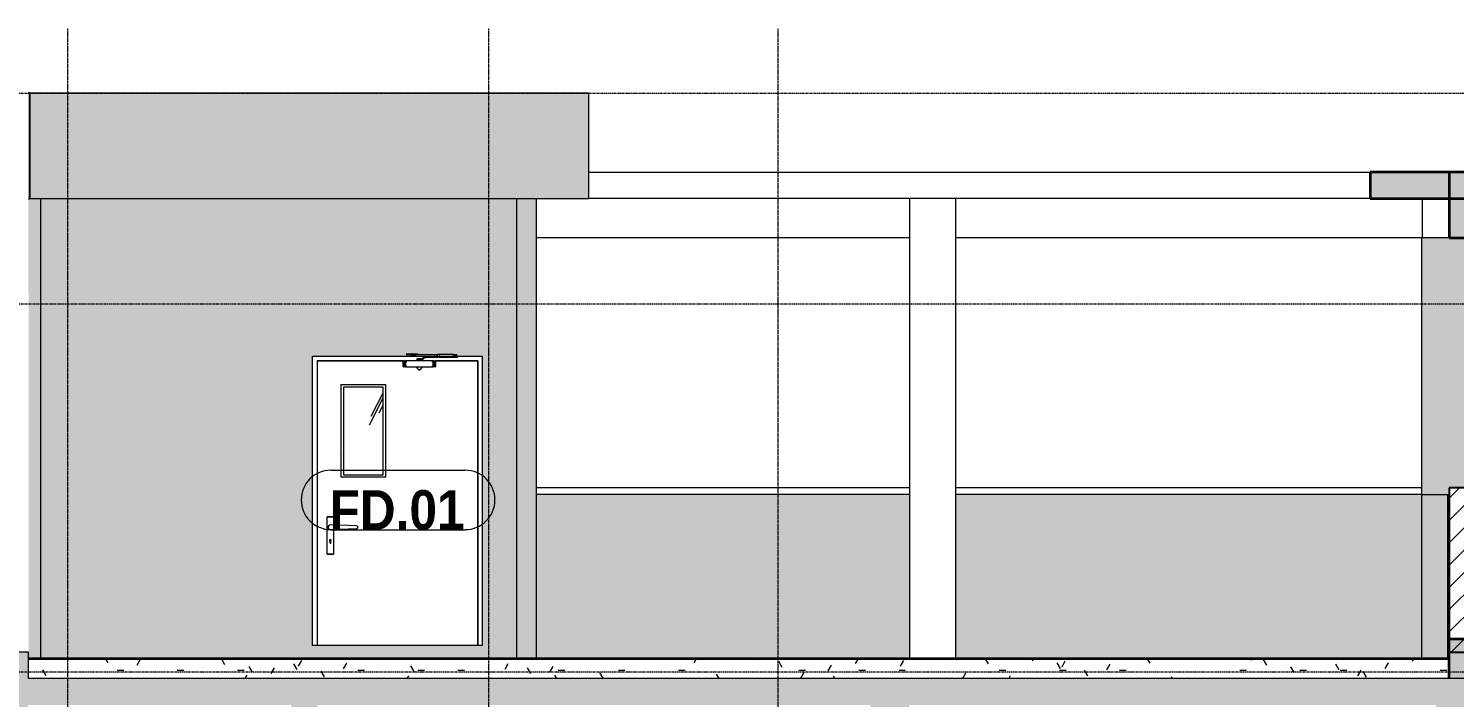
# Model space of a CAD drawing. Header units: millimetres. Extents: x 1240 to 198004, y -7796 to 35300.
# Drawn here: x 33537 to 44377, y 29206 to 34292 of the extents above; entities that cross this region are included whole.
import ezdxf

# ---------------------------------------------------------------- set-up
doc = ezdxf.new("R2010")
doc.units = ezdxf.units.MM
doc.linetypes.add('Centre', pattern=[31.75, 6.35, -4.7625, 15.875, -4.7625])
doc.linetypes.add('Grid Line', pattern=[22.225, 12.7, -3.175, 3.175, -3.175])
for name, color, linetype, lineweight in [('0-1', 7, 'Continuous', 5), ('A-DETL-GENF-1', 7, 'Continuous', 9), ('A-DETL-THIN', 151, 'Continuous', 9), ('A-DOOR', 31, 'Continuous', 9), ('A-DOOR-FRAM', 31, 'Continuous', 9), ('A-DOOR-IDEN', 31, 'Continuous', 9), ('A-FLOR-1', 10, 'Continuous', 35), ('A-FLOR-2', 7, 'Continuous', 9), ('A-FLOR-3', 192, 'Continuous', 35), ('A-FLOR-LEVL-2', 51, 'Centre', 9), ('A-FLOR-PATT-1', 7, 'Continuous', 9), ('A-FLOR-PATT-3', 8, 'Continuous', 9), ('A-WALL', 113, 'Continuous', 9), ('A-WALL-1', 113, 'Continuous', 25), ('A-WALL-PATT-3', 111, 'Continuous', 5), ('A-WALL-PATT-4', 111, 'Continuous', 9), ('I-WALL', 2, 'Continuous', 9), ('I-WALL-2', 2, 'Continuous', 25), ('S-BEAM-1', 12, 'Continuous', 5), ('S-BEAM-2', 10, 'Continuous', 35), ('S-BEAM-3', 7, 'Continuous', 9), ('S-COLS-1', 7, 'Continuous', 9), ('S-GRID-1', 1, 'Grid Line', 9)]:
    doc.layers.add(name, color=color, linetype=linetype, lineweight=lineweight)
doc.styles.add('Arial_B_2', font='arialbd.ttf', dxfattribs={"width": 0.9, "height": 300})

# ---------------------------------------------------------------- blocks, each defined once
blk = doc.blocks.new('NCV_TKTC_KET CAU_rvt-1-TKCS_MẶT ĐỨNG NỘI KHU 1')
at = {"layer": 'A-FLOR-PATT-1'}
blk.add_hatch(color=256, dxfattribs=at).paths.add_polyline_path([(43735, 33000), (44535, 33000), (44535, 33200), (43735, 33200)])
at = {"layer": 'S-BEAM-1'}
for points in [[(44337, 32700), (44537, 32700), (44537, 33200), (44337, 33200)], [(44476, 29350), (44535, 29350), (44535, 29650), (44335, 29650), (44335, 29350)]]:
    blk.add_hatch(color=256, dxfattribs=at).paths.add_polyline_path(points)
at = {"layer": 'A-FLOR-1'}
for p, q in [((44535, 33200), (43735, 33200)), ((43735, 33200), (43735, 33000)), ((43735, 33000), (44535, 33000))]:
    blk.add_line(p, q, dxfattribs=at)
at = {"layer": 'A-FLOR-2'}
for p, q in [((37797, 33200), (43735, 33200)), ((43735, 33000), (37797, 33000))]:
    blk.add_line(p, q, dxfattribs=at)
at = {"layer": 'S-BEAM-2'}
for p, q in [((44537, 33200), (44337, 33200)), ((44337, 33200), (44337, 32700)), ((44337, 32700), (44537, 32700)), ((44535, 29650), (44335, 29650)), ((44335, 29650), (44335, 29350))]:
    blk.add_line(p, q, dxfattribs=at)
at = {"layer": 'S-BEAM-3'}
for p, q in [((40237, 32700), (37397, 32700)), ((44125, 32700), (40587, 32700))]:
    blk.add_line(p, q, dxfattribs=at)
at = {"layer": 'S-COLS-1'}
for p, q in [((40237, 29500), (40237, 33000)), ((40587, 29500), (40587, 33000)), ((44135, 32700), (44135, 33000))]:
    blk.add_line(p, q, dxfattribs=at)
blk = doc.blocks.new('FD_01 - FD_01-1200x2200mm-1787918-TKCS_MẶT ĐỨNG NỘI KHU 1')
at = {"layer": 'A-DOOR'}
h = blk.add_hatch(dxfattribs=at)
h.set_pattern_fill('FP_7', color=256, style=0, pattern_type=2)
h.set_pattern_definition([(63.435, (2168, 104.33), (-0.001, 1524.001), [532.463, -2875.304]), (63.435, (644, 104.33), (-0.001, 1524.001), [532.463, -2875.304]), (63.435, (2897.55, 398.8), (-0.001, 1524.001), [532.463, -2875.304]), (63.435, (1373.55, 398.8), (-0.001, 1524.001), [532.463, -2875.304]), (63.435, (2787.1, 294.83), (-0.001, 1524.001), [532.463, -2875.304]), (63.435, (1263.1, 294.83), (-0.001, 1524.001), [532.463, -2875.304]), (63.435, (2674.6, 890.1), (-0.001, 1524.001), [258.8, -3148.965]), (63.435, (1150.6, 890.1), (-0.001, 1524.001), [258.8, -3148.965]), (63.435, (2600.96, 797.95), (-0.001, 1524.001), [532.463, -2875.304]), (63.435, (1076.96, 797.95), (-0.001, 1524.001), [532.463, -2875.304]), (63.435, (2613.95, 864.1), (-0.001, 1524.001), [532.463, -2875.304]), (63.435, (1089.95, 864.1), (-0.001, 1524.001), [532.463, -2875.304]), (63.435, (1999.1, 573.94), (-0.001, 1524.001), [532.463, -2875.304]), (63.435, (475.1, 573.94), (-0.001, 1524.001), [532.463, -2875.304]), (63.435, (2012.1, 651.9), (-0.001, 1524.001), [532.463, -2875.304]), (63.435, (488.1, 651.9), (-0.001, 1524.001), [532.463, -2875.304]), (63.435, (2015.6, 708.1), (-0.001, 1524.001), [532.463, -2875.304]), (63.435, (491.6, 708.1), (-0.001, 1524.001), [532.463, -2875.304])])
h.paths.add_polyline_path([(35932, 30900), (36232, 30900), (36232, 31565), (35932, 31565), (35932, 31200)])
for p, q in [((36387, 31765), (35732, 31765)), ((35732, 31765), (35732, 29600)), ((36384, 31723), (36384, 31762)), ((36387, 31765), (36399, 31765)), ((36402, 31765), (36399, 31765)), ((36399, 31765), (36401, 31765)), ((36401, 31765), (36402, 31765)), ((36614, 31765), (36402, 31765)), ((36402, 31765), (36402, 31765)), ((36402, 31765), (36402, 31756)), ((36408, 31818), (36409, 31818)), ((36408, 31815), (36409, 31815)), ((36409, 31818), (36428, 31818)), ((36409, 31815), (36428, 31815)), ((36428, 31818), (36428, 31818)), ((36428, 31818), (36433, 31818)), ((36428, 31815), (36433, 31815)), ((36428, 31815), (36428, 31815)), ((36433, 31818), (36435, 31818)), ((36433, 31815), (36435, 31815)), ((36435, 31818), (36451, 31818)), ((36435, 31815), (36451, 31815)), ((36440, 31814), (36438, 31814)), ((36438, 31814), (36440, 31814)), ((36447, 31814), (36440, 31814)), ((36447, 31820), (36447, 31818)), ((36447, 31814), (36447, 31800)), ((36447, 31814), (36447, 31814)), ((36447, 31814), (36458, 31814)), ((36458, 31800), (36447, 31800)), ((36447, 31800), (36447, 31800)), ((36447, 31800), (36448, 31800)), ((36448, 31815), (36448, 31814)), ((36451, 31818), (36455, 31818)), ((36453, 31818), (36451, 31818)), ((36451, 31818), (36453, 31818)), ((36451, 31818), (36455, 31818)), ((36455, 31817), (36451, 31817)), ((36451, 31815), (36455, 31815)), ((36453, 31815), (36451, 31815)), ((36451, 31815), (36453, 31815)), ((36451, 31815), (36455, 31815)), ((36453, 31815), (36451, 31815)), ((36451, 31815), (36453, 31815)), ((36453, 31818), (36452, 31818)), ((36452, 31818), (36453, 31818)), ((36453, 31820), (36453, 31820)), ((36453, 31820), (36453, 31820)), ((36453, 31818), (36456, 31818)), ((36456, 31818), (36453, 31818)), ((36453, 31818), (36455, 31818)), ((36455, 31818), (36453, 31818)), ((36453, 31815), (36456, 31815)), ((36456, 31815), (36453, 31815)), ((36453, 31815), (36456, 31815)), ((36456, 31815), (36453, 31815)), ((36455, 31818), (36472, 31818)), ((36455, 31815), (36472, 31815)), ((36458, 31814), (36458, 31815)), ((36458, 31814), (36464, 31814)), ((36458, 31814), (36458, 31800)), ((36464, 31800), (36458, 31800)), ((36459, 31818), (36459, 31820)), ((36645, 31812), (36459, 31812)), ((36459, 31802), (36645, 31802)), ((36460, 31800), (36460, 31814)), ((36463, 31811), (36463, 31809)), ((36463, 31806), (36463, 31804)), ((36466, 31814), (36464, 31814)), ((36464, 31811), (36469, 31811)), ((36468, 31811), (36464, 31811)), ((36464, 31804), (36468, 31804)), ((36469, 31804), (36464, 31804)), ((36468, 31814), (36466, 31814)), ((36466, 31814), (36468, 31814)), ((36469, 31811), (36468, 31811)), ((36468, 31804), (36469, 31804)), ((36469, 31811), (36470, 31811)), ((36470, 31804), (36469, 31804)), ((36470, 31811), (36477, 31811)), ((36477, 31804), (36470, 31804)), ((36472, 31818), (36473, 31818)), ((36472, 31815), (36473, 31815)), ((36473, 31818), (36478, 31818)), ((36473, 31815), (36478, 31815)), ((36477, 31804), (36477, 31811)), ((36478, 31818), (36478, 31818)), ((36478, 31818), (36498, 31818)), ((36478, 31815), (36498, 31815)), ((36478, 31815), (36478, 31815)), ((36488, 31772), (36488, 31765)), ((36489, 31772), (36488, 31772)), ((36488, 31772), (36489, 31772)), ((36489, 31772), (36527, 31772)), ((36490, 31782), (36490, 31776)), ((36493, 31782), (36490, 31782)), ((36490, 31782), (36499, 31782)), ((36499, 31776), (36490, 31776)), ((36490, 31776), (36493, 31776)), ((36498, 31818), (36498, 31818)), ((36498, 31815), (36498, 31815)), ((36498, 31784), (36505, 31784)), ((36498, 31784), (36498, 31782)), ((36498, 31776), (36498, 31774)), ((36501, 31774), (36498, 31774)), ((36529, 31782), (36499, 31782)), ((36499, 31782), (36499, 31776)), ((36499, 31776), (36529, 31776)), ((36499, 31774), (36499, 31772)), ((36500, 31774), (36499, 31774)), ((36499, 31774), (36499, 31774)), ((36499, 31774), (36499, 31774)), ((36499, 31774), (36500, 31774)), ((36510, 31774), (36501, 31774)), ((36501, 31774), (36505, 31774)), ((36505, 31774), (36501, 31774)), ((36505, 31784), (36515, 31784)), ((36505, 31784), (36505, 31782)), ((36505, 31776), (36505, 31774)), ((36505, 31774), (36514, 31774)), ((36510, 31774), (36505, 31774)), ((36516, 31774), (36510, 31774)), ((36515, 31774), (36510, 31774)), ((36514, 31774), (36516, 31774)), ((36515, 31784), (36518, 31784)), ((36515, 31784), (36515, 31782)), ((36515, 31776), (36515, 31774)), ((36516, 31774), (36515, 31774)), ((36516, 31774), (36517, 31774)), ((36517, 31774), (36516, 31774)), ((36518, 31774), (36516, 31774)), ((36517, 31772), (36517, 31774)), ((36518, 31782), (36518, 31784)), ((36518, 31774), (36518, 31776)), ((36527, 31765), (36527, 31772)), ((36527, 31772), (36527, 31772)), ((36540, 31793), (36534, 31785)), ((36539, 31781), (36545, 31789)), ((36550, 31798), (36550, 31798)), ((36558, 31798), (36550, 31798)), ((36550, 31792), (36558, 31792)), ((36558, 31792), (36558, 31798)), ((36558, 31798), (36794, 31798)), ((36794, 31792), (36558, 31792)), ((36616, 31765), (36614, 31765)), ((36614, 31765), (36614, 31765)), ((36614, 31765), (36614, 31765)), ((36614, 31756), (36614, 31765)), ((36615, 31765), (36616, 31765)), ((36616, 31765), (36629, 31765)), ((36952, 31765), (36629, 31765)), ((36632, 31762), (36632, 31723)), ((36662, 31813), (36645, 31813)), ((36645, 31801), (36662, 31801)), ((36767, 31814), (36662, 31814)), ((36662, 31800), (36767, 31800)), ((36766, 31814), (36768, 31814)), ((36768, 31801), (36766, 31801)), ((36768, 31801), (36768, 31814)), ((36768, 31814), (36768, 31801)), ((36768, 31814), (36775, 31814)), ((36768, 31814), (36768, 31801)), ((36775, 31801), (36768, 31801)), ((36774, 31814), (36775, 31814)), ((36775, 31801), (36774, 31801)), ((36775, 31814), (36782, 31814)), ((36782, 31801), (36775, 31801)), ((36781, 31801), (36781, 31798)), ((36782, 31814), (36794, 31814)), ((36782, 31814), (36782, 31801)), ((36794, 31801), (36782, 31801)), ((36782, 31801), (36782, 31798)), ((36790, 31798), (36790, 31801)), ((36792, 31798), (36792, 31814)), ((36794, 31801), (36794, 31814)), ((36794, 31798), (36796, 31798)), ((36794, 31798), (36794, 31792)), ((36796, 31792), (36794, 31792)), ((36798, 31792), (36798, 31798)), ((36952, 29600), (36952, 31765)), ((36399, 31720), (36387, 31720)), ((36401, 31720), (36399, 31720)), ((36402, 31720), (36401, 31720)), ((36414, 31759), (36402, 31759)), ((36402, 31756), (36402, 31754)), ((36402, 31754), (36402, 31731)), ((36402, 31731), (36402, 31729)), ((36402, 31729), (36402, 31720)), ((36402, 31726), (36414, 31726)), ((36402, 31720), (36614, 31720)), ((36402, 31720), (36402, 31720)), ((36488, 31720), (36488, 31712)), ((36489, 31712), (36501, 31696)), ((36508, 31696), (36508, 31696)), ((36508, 31696), (36508, 31696)), ((36514, 31696), (36527, 31712)), ((36527, 31712), (36527, 31720)), ((36614, 31759), (36602, 31759)), ((36602, 31726), (36614, 31726)), ((36614, 31754), (36614, 31756)), ((36614, 31731), (36614, 31754)), ((36614, 31729), (36614, 31731)), ((36614, 31720), (36614, 31729)), ((36614, 31720), (36614, 31720)), ((36614, 31720), (36614, 31720)), ((36616, 31720), (36615, 31720)), ((36629, 31720), (36616, 31720)), ((35912, 31585), (36252, 31585)), ((35912, 31585), (35912, 30880)), ((35932, 31565), (35932, 30900)), ((36232, 31565), (35932, 31565)), ((36232, 30900), (36232, 31565)), ((36252, 31585), (36252, 30880)), ((35932, 30900), (36232, 30900)), ((36252, 30880), (35912, 30880)), ((35804, 30572), (35804, 30302)), ((35852, 30580), (35812, 30580)), ((35812, 30580), (35852, 30580)), ((35859, 30516), (35859, 30572)), ((36032, 30510), (35832, 30518)), ((35832, 30482), (36032, 30490)), ((35859, 30303), (35859, 30484)), ((35828, 30395), (35828, 30381)), ((35831, 30397), (35831, 30403)), ((35833, 30403), (35833, 30397)), ((35835, 30381), (35835, 30395)), ((35812, 30295), (35852, 30295)), ((35852, 30295), (35812, 30295))]:
    blk.add_line(p, q, dxfattribs=at)
at = {"layer": 'A-DOOR', "flags": 128}
for points in [[(36387, 31765), (36386, 31765), (36385, 31765), (36385, 31764), (36384, 31764), (36384, 31763), (36384, 31763), (36384, 31762)], [(36477, 31811), (36478, 31811), (36479, 31810), (36480, 31810), (36480, 31809), (36480, 31808), (36480, 31807)], [(36478, 31807), (36478, 31808), (36478, 31809), (36477, 31810)], [(36477, 31805), (36478, 31806), (36478, 31807), (36478, 31807)], [(36480, 31807), (36480, 31807), (36480, 31806), (36480, 31805), (36479, 31805), (36478, 31804), (36477, 31804)], [(36632, 31762), (36632, 31763), (36631, 31763), (36631, 31764), (36631, 31764), (36630, 31765), (36629, 31765), (36629, 31765)], [(36384, 31723), (36384, 31722), (36384, 31722), (36384, 31721), (36385, 31721), (36385, 31720), (36386, 31720), (36387, 31720)], [(36489, 31712), (36488, 31712), (36488, 31712), (36488, 31712), (36488, 31712), (36488, 31712), (36488, 31712), (36488, 31712), (36488, 31712), (36488, 31712), (36488, 31712), (36488, 31712), (36488, 31712), (36488, 31712), (36488, 31712), (36488, 31712), (36488, 31712), (36488, 31712), (36488, 31712)], [(36502, 31696), (36502, 31696), (36502, 31696), (36502, 31696), (36502, 31696), (36502, 31696), (36502, 31696), (36502, 31696), (36502, 31696), (36502, 31696), (36502, 31696), (36502, 31696), (36502, 31696), (36502, 31696), (36502, 31696), (36502, 31696), (36502, 31696), (36502, 31696), (36502, 31696), (36502, 31696), (36502, 31696), (36501, 31696), (36501, 31696)], [(36508, 31696), (36508, 31696), (36507, 31696), (36507, 31696), (36507, 31696), (36507, 31696), (36506, 31696), (36506, 31696), (36506, 31696), (36506, 31696), (36506, 31696), (36505, 31696), (36505, 31696), (36505, 31696), (36505, 31696), (36505, 31696), (36504, 31696), (36504, 31696), (36504, 31696), (36504, 31696), (36504, 31696), (36504, 31696), (36503, 31696), (36503, 31696), (36503, 31696), (36503, 31696), (36503, 31696), (36503, 31696), (36503, 31696), (36503, 31696), (36503, 31696), (36502, 31696), (36502, 31696), (36502, 31696), (36502, 31696), (36502, 31696), (36502, 31696), (36502, 31696), (36502, 31696), (36502, 31696)], [(36502, 31696), (36502, 31696), (36502, 31696), (36502, 31696), (36502, 31696), (36502, 31696), (36502, 31696), (36502, 31696), (36502, 31696), (36503, 31696), (36503, 31696), (36503, 31696), (36503, 31696), (36503, 31696), (36503, 31696), (36503, 31696), (36503, 31696), (36503, 31696), (36504, 31696), (36504, 31696), (36504, 31696), (36504, 31696), (36504, 31696), (36504, 31696), (36505, 31696), (36505, 31696), (36505, 31696), (36505, 31696), (36505, 31696), (36506, 31696), (36506, 31696), (36506, 31696), (36506, 31696), (36506, 31696), (36507, 31696), (36507, 31696), (36507, 31696), (36507, 31696), (36507, 31696), (36508, 31696), (36508, 31696)], [(36508, 31696), (36508, 31696), (36508, 31696), (36508, 31696), (36509, 31696), (36509, 31696), (36509, 31696), (36509, 31696), (36509, 31696), (36510, 31696), (36510, 31696), (36510, 31696), (36510, 31696), (36511, 31696), (36511, 31696), (36511, 31696), (36511, 31696), (36511, 31696), (36511, 31696), (36512, 31696), (36512, 31696), (36512, 31696), (36512, 31696), (36512, 31696), (36512, 31696), (36512, 31696), (36513, 31696), (36513, 31696), (36513, 31696), (36513, 31696), (36513, 31696), (36513, 31696), (36513, 31696), (36513, 31696), (36513, 31696), (36513, 31696), (36513, 31696), (36513, 31696), (36513, 31696), (36513, 31696)], [(36513, 31696), (36513, 31696), (36513, 31696), (36513, 31696), (36513, 31696), (36513, 31696), (36513, 31696), (36513, 31696), (36513, 31696), (36513, 31696), (36513, 31696), (36513, 31696), (36513, 31696), (36513, 31696), (36512, 31696), (36512, 31696), (36512, 31696), (36512, 31696), (36512, 31696), (36512, 31696), (36512, 31696), (36511, 31696), (36511, 31696), (36511, 31696), (36511, 31696), (36511, 31696), (36511, 31696), (36510, 31696), (36510, 31696), (36510, 31696), (36510, 31696), (36510, 31696), (36509, 31696), (36509, 31696), (36509, 31696), (36509, 31696), (36508, 31696), (36508, 31696), (36508, 31696), (36508, 31696), (36508, 31696)], [(36514, 31696), (36514, 31696), (36514, 31696), (36514, 31696), (36514, 31696), (36514, 31696), (36514, 31696), (36514, 31696), (36514, 31696), (36514, 31696), (36514, 31696), (36514, 31696), (36514, 31696), (36514, 31696), (36514, 31696), (36514, 31696), (36514, 31696), (36513, 31696), (36513, 31696), (36513, 31696), (36513, 31696), (36513, 31696), (36513, 31696)], [(36527, 31712), (36527, 31712), (36527, 31712), (36527, 31712), (36527, 31712), (36527, 31712), (36527, 31712), (36527, 31712), (36527, 31712), (36527, 31712), (36527, 31712), (36527, 31712), (36527, 31712), (36527, 31712), (36527, 31712), (36527, 31712), (36527, 31712), (36527, 31712), (36527, 31712)], [(36629, 31720), (36629, 31720), (36630, 31720), (36631, 31721), (36631, 31721), (36631, 31722), (36632, 31722), (36632, 31723)], [(35812, 30580), (35812, 30580), (35811, 30580), (35811, 30580), (35811, 30580), (35810, 30580), (35810, 30580), (35810, 30580), (35810, 30580), (35809, 30580), (35809, 30579), (35809, 30579), (35808, 30579), (35808, 30579), (35808, 30579), (35808, 30579), (35807, 30579), (35807, 30578), (35807, 30578), (35807, 30578), (35807, 30578), (35806, 30578), (35806, 30577), (35806, 30577), (35806, 30577), (35806, 30577), (35805, 30576), (35805, 30576), (35805, 30576), (35805, 30575), (35805, 30575), (35805, 30575), (35805, 30575), (35805, 30574), (35805, 30574), (35805, 30574), (35805, 30573), (35804, 30573), (35804, 30573), (35804, 30573), (35804, 30572)], [(35859, 30572), (35859, 30573), (35859, 30573), (35859, 30573), (35859, 30574), (35859, 30574), (35859, 30574), (35859, 30575), (35859, 30575), (35859, 30575), (35859, 30575), (35859, 30576), (35859, 30576), (35858, 30576), (35858, 30576), (35858, 30577), (35858, 30577), (35858, 30577), (35858, 30577), (35857, 30578), (35857, 30578), (35857, 30578), (35857, 30578), (35856, 30578), (35856, 30579), (35856, 30579), (35856, 30579), (35855, 30579), (35855, 30579), (35855, 30579), (35855, 30579), (35854, 30580), (35854, 30580), (35854, 30580), (35854, 30580), (35853, 30580), (35853, 30580), (35853, 30580), (35852, 30580), (35852, 30580), (35852, 30580)], [(35804, 30302), (35804, 30302), (35804, 30302), (35804, 30302), (35805, 30301), (35805, 30301), (35805, 30301), (35805, 30300), (35805, 30300), (35805, 30300), (35805, 30300), (35805, 30299), (35805, 30299), (35805, 30299), (35806, 30299), (35806, 30298), (35806, 30298), (35806, 30298), (35806, 30298), (35806, 30297), (35807, 30297), (35807, 30297), (35807, 30297), (35807, 30297), (35808, 30296), (35808, 30296), (35808, 30296), (35808, 30296), (35809, 30296), (35809, 30296), (35809, 30296), (35810, 30295), (35810, 30295), (35810, 30295), (35810, 30295), (35811, 30295), (35811, 30295), (35811, 30295), (35812, 30295), (35812, 30295), (35812, 30295)], [(35852, 30295), (35852, 30295), (35853, 30295), (35853, 30295), (35853, 30295), (35853, 30295), (35854, 30295), (35854, 30295), (35854, 30295), (35855, 30295), (35855, 30296), (35855, 30296), (35855, 30296), (35856, 30296), (35856, 30296), (35856, 30296), (35856, 30296), (35857, 30297), (35857, 30297), (35857, 30297), (35857, 30297), (35858, 30298), (35858, 30298), (35858, 30298), (35858, 30298), (35858, 30298), (35858, 30299), (35859, 30299), (35859, 30299), (35859, 30300), (35859, 30300), (35859, 30300), (35859, 30300), (35859, 30301), (35859, 30301), (35859, 30301), (35859, 30302), (35859, 30302), (35859, 30302), (35859, 30302), (35859, 30303)]]:
    blk.add_lwpolyline(points, dxfattribs=at)
at = {"layer": 'A-DOOR'}
for centre, radius, start, end in [((36393, 31752), 3.5, 0, 180), ((36393, 31752), 3.5, 180, 0), ((36393, 31733), 3.5, 0, 180), ((36393, 31733), 3.5, 180, 0), ((36623, 31752), 3.5, 0, 180), ((36623, 31752), 3.5, 180, 0), ((36623, 31733), 3.5, 0, 180), ((36623, 31733), 3.5, 180, 0), ((35812, 30572), 7.5, 150, 180), ((35812, 30572), 7.5, 90, 120), ((35852, 30572), 7.5, 60, 90), ((35852, 30572), 7.5, 0, 30), ((35832, 30500), 17.5, 90, 180), ((35832, 30500), 17.5, 180, 270), ((36032, 30500), 10, 0, 87.8544), ((36032, 30500), 10, 272.1456, 0), ((35832, 30400), 6, 305.6853, 234.3147), ((35832, 30381), 3.5, 180, 0), ((35832, 30403), 0.7, 0, 180), ((35832, 30403), 0.7, 0, 180), ((35832, 30397), 0.7, 180, 0), ((35832, 30397), 0.7, 180, 0), ((35812, 30302), 7.5, 180, 210), ((35812, 30302), 7.5, 240, 270), ((35852, 30303), 7.52, 270, 300), ((35852, 30303), 7.52, 330, 0)]:
    blk.add_arc(centre, radius, start, end, dxfattribs=at)
for centre, major_axis, ratio, start_param, end_param in [((36464, 31807), (0, 2.5), 0.965835, 0.261799, 0.523599), ((36464, 31807), (0, 2.5), 0.965835, 2.617994, 2.879793), ((36464, 31807), (0, 2.5), 0.965835, 0.261799, 0.523599), ((36462, 31807), (0, 5), 0.259156, 4.942493, 5.172597), ((36464, 31807), (0, 2.5), 0.965835, 0.261799, 0.523599), ((36462, 31807), (0, 5), 0.259156, 4.252181, 4.482285), ((36464, 31807), (0, 2.5), 0.965835, 2.617994, 2.879793), ((36464, 31807), (0, 2.5), 0.965835, 2.617994, 2.879793), ((36464, 31807), (0, 7), 0.965835, 4.712389, 6.283185), ((36466, 31807), (0, 2.5), 0.965835, 4.712389, 7.853982), ((36466, 31807), (0, 2.5), 0.965835, 0.785398, 1.047198), ((36466, 31807), (0, 2.5), 0.965835, 0.785398, 1.047198), ((36464, 31807), (0, 7), 0.965835, 3.141593, 4.712389), ((36466, 31807), (0, 2.5), 0.965835, 1.570796, 4.712389), ((36466, 31807), (0, 2.5), 0.965835, 2.094395, 2.356194), ((36466, 31807), (0, 2.5), 0.965835, 2.094395, 2.356194), ((36462, 31807), (0, 7), 0.965835, 4.974188, 5.759587), ((36461, 31807), (0, 7), 0.965835, 4.712389, 5.759587), ((36464, 31807), (0, 7), 0.965835, 4.712389, 6.021386), ((36464, 31807), (0, 2.5), 0.965835, 4.712389, 6.021386), ((36464, 31807), (0, 2.5), 0.965835, 4.712389, 5.759587), ((36466, 31807), (0, 2.5), 0.965835, 4.712389, 6.806784), ((36466, 31807), (0, 2.5), 0.965835, 4.712389, 6.806784), ((36464, 31807), (0, 2.5), 0.965835, 4.712389, 6.021386), ((36464, 31807), (0, 2.5), 0.965835, 3.403392, 4.712389), ((36461, 31807), (0, 7), 0.965835, 3.665191, 4.712389), ((36464, 31807), (0, 2.5), 0.965835, 3.665191, 4.712389), ((36464, 31807), (0, 7), 0.965835, 3.403392, 4.712389), ((36466, 31807), (0, 2.5), 0.965835, 2.617994, 4.712389), ((36466, 31807), (0, 2.5), 0.965835, 2.617994, 4.712389), ((36464, 31807), (0, 2.5), 0.965835, 3.403392, 4.712389), ((36462, 31807), (0, 7), 0.965835, 3.665191, 4.45059), ((36529, 31788), (0, 6), 1, 3.141593, 4.101524), ((36529, 31788), (0, 12), 1, 3.141593, 4.101524), ((36550, 31786), (0, 12), 1, 0, 0.959931), ((36550, 31786), (0, 6), 1, 0, 0.959931), ((36645, 31807), (0, 6), 0.259156, 4.712389, 6.806784), ((36645, 31807), (0, 6), 0.259156, 2.617994, 4.712389), ((36645, 31807), (0, 5), 0.259156, 4.712389, 6.283185), ((36645, 31807), (0, 5), 0.259156, 3.141593, 4.712389), ((36662, 31807), (0, 7), 0.259156, 4.712389, 7.068583), ((36662, 31807), (0, 7), 0.259156, 2.356194, 4.712389), ((36662, 31807), (0, 6), 0.259156, 4.712389, 6.806784), ((36662, 31807), (0, 6), 0.259156, 2.617994, 4.712389), ((36767, 31807), (0, 7), 0.259156, 5.776005, 6.283185), ((36767, 31807), (0, 7), 0.259156, 3.141593, 3.648773), ((36777, 31807), (0, 6.79), 0.965835, 0.291061, 1.570796), ((36776, 31807), (0, 6.79), 0.965835, 0.291061, 1.570796), ((36777, 31807), (0, 6.79), 0.965835, 1.570796, 2.850532), ((36776, 31807), (0, 6.79), 0.965835, 1.570796, 2.850532), ((36774, 31807), (0, 2.5), 0.965835, 4.712389, 7.068583), ((36773, 31807), (0, 2.5), 0.965835, 4.712389, 6.806784), ((36774, 31807), (0, 2.5), 0.965835, 4.712389, 7.068583), ((36774, 31807), (0, 2.5), 0.965835, 2.356194, 4.712389), ((36773, 31807), (0, 2.5), 0.965835, 2.617994, 4.712389), ((36774, 31807), (0, 2.5), 0.965835, 2.356194, 4.712389), ((36776, 31807), (0, 2.5), 0.965835, 4.712389, 7.853982), ((36776, 31807), (0, 2.5), 0.965835, 4.712389, 7.853982), ((36776, 31807), (0, 2.5), 0.965835, 1.570796, 4.712389), ((36776, 31807), (0, 2.5), 0.965835, 1.570796, 4.712389), ((36776, 31807), (0, 2.5), 0.965835, 4.712389, 7.853982), ((36776, 31807), (0, 2.5), 0.965835, 1.570796, 4.712389)]:
    blk.add_ellipse(centre, major_axis=major_axis, ratio=ratio, start_param=start_param, end_param=end_param, dxfattribs=at)
for points, knots in [([(36767, 31807), (36767, 31808), (36767, 31808), (36767, 31809), (36767, 31809), (36767, 31809), (36767, 31810), (36767, 31810), (36767, 31810), (36767, 31810), (36767, 31811), (36767, 31811), (36767, 31811), (36768, 31811), (36768, 31812), (36768, 31812), (36768, 31812), (36768, 31812), (36768, 31812), (36768, 31813), (36768, 31813), (36768, 31813), (36768, 31813), (36768, 31814)], [0, 0, 0, 0, 0.1, 0.15, 0.2, 0.25, 0.3, 0.35, 0.375, 0.4, 0.425, 0.45, 0.5, 0.55, 0.575, 0.6, 0.625, 0.65, 0.7, 0.75, 0.8, 0.9, 1, 1, 1, 1]), ([(36768, 31801), (36768, 31801), (36768, 31802), (36768, 31802), (36768, 31802), (36768, 31803), (36768, 31803), (36768, 31803), (36768, 31803), (36768, 31803), (36768, 31804), (36767, 31804), (36767, 31804), (36767, 31804), (36767, 31805), (36767, 31805), (36767, 31805), (36767, 31805), (36767, 31806), (36767, 31806), (36767, 31806), (36767, 31807), (36767, 31807), (36767, 31807)], [0, 0, 0, 0, 0.1, 0.2, 0.25, 0.3, 0.35, 0.375, 0.4, 0.425, 0.45, 0.5, 0.55, 0.575, 0.6, 0.625, 0.65, 0.7, 0.75, 0.8, 0.85, 0.9, 1, 1, 1, 1]), ([(36386, 31752), (36386, 31753), (36387, 31755), (36388, 31757), (36390, 31758), (36392, 31759), (36393, 31759), (36395, 31758), (36397, 31758), (36398, 31756), (36399, 31755), (36399, 31755)], [0, 0, 0, 0, 0.2, 0.3, 0.4, 0.5, 0.6, 0.7, 0.8, 0.9, 1, 1, 1, 1]), ([(36399, 31749), (36398, 31748), (36397, 31747), (36395, 31746), (36393, 31745), (36392, 31745), (36390, 31746), (36388, 31747), (36387, 31749), (36387, 31750), (36386, 31751), (36386, 31752)], [0, 0, 0, 0, 0.2, 0.3, 0.4, 0.5, 0.6, 0.7, 0.8, 0.9, 1, 1, 1, 1]), ([(36386, 31733), (36386, 31734), (36387, 31736), (36388, 31738), (36390, 31739), (36392, 31740), (36393, 31740), (36395, 31739), (36397, 31739), (36398, 31737), (36399, 31736), (36399, 31736)], [0, 0, 0, 0, 0.2, 0.3, 0.4, 0.5, 0.6, 0.7, 0.8, 0.9, 1, 1, 1, 1]), ([(36399, 31730), (36398, 31729), (36397, 31728), (36395, 31727), (36393, 31726), (36392, 31726), (36390, 31727), (36388, 31728), (36387, 31730), (36387, 31731), (36386, 31732), (36386, 31733)], [0, 0, 0, 0, 0.2, 0.3, 0.4, 0.5, 0.6, 0.7, 0.8, 0.9, 1, 1, 1, 1]), ([(36616, 31755), (36617, 31756), (36618, 31757), (36620, 31758), (36622, 31759), (36624, 31759), (36626, 31758), (36627, 31757), (36628, 31755), (36629, 31754), (36629, 31753), (36629, 31752)], [0, 0, 0, 0, 0.2, 0.3, 0.4, 0.5, 0.6, 0.7, 0.8, 0.9, 1, 1, 1, 1]), ([(36629, 31752), (36629, 31751), (36629, 31749), (36627, 31747), (36626, 31746), (36624, 31745), (36622, 31745), (36620, 31746), (36619, 31746), (36617, 31748), (36617, 31749), (36616, 31749)], [0, 0, 0, 0, 0.2, 0.3, 0.4, 0.5, 0.6, 0.7, 0.8, 0.9, 1, 1, 1, 1]), ([(36616, 31736), (36617, 31737), (36618, 31738), (36620, 31739), (36622, 31740), (36624, 31740), (36626, 31739), (36627, 31738), (36628, 31736), (36629, 31735), (36629, 31734), (36629, 31733)], [0, 0, 0, 0, 0.2, 0.3, 0.4, 0.5, 0.6, 0.7, 0.8, 0.9, 1, 1, 1, 1]), ([(36629, 31733), (36629, 31732), (36629, 31730), (36627, 31728), (36626, 31727), (36624, 31726), (36622, 31726), (36620, 31727), (36619, 31727), (36617, 31729), (36617, 31730), (36616, 31730)], [0, 0, 0, 0, 0.2, 0.3, 0.4, 0.5, 0.6, 0.7, 0.8, 0.9, 1, 1, 1, 1])]:
    blk.add_open_spline(points, degree=3, knots=knots, dxfattribs=at)
for points in [[(36399, 31755), (36399, 31754), (36400, 31753), (36400, 31753), (36400, 31752)], [(36400, 31752), (36400, 31751), (36400, 31751), (36399, 31750), (36399, 31749)], [(36399, 31736), (36399, 31735), (36400, 31734), (36400, 31734), (36400, 31733)], [(36400, 31733), (36400, 31732), (36400, 31732), (36399, 31731), (36399, 31730)], [(36616, 31752), (36616, 31753), (36616, 31753), (36616, 31754), (36616, 31755)], [(36616, 31749), (36616, 31750), (36616, 31751), (36616, 31751), (36616, 31752)], [(36616, 31733), (36616, 31734), (36616, 31734), (36616, 31735), (36616, 31736)], [(36616, 31730), (36616, 31731), (36616, 31732), (36616, 31732), (36616, 31733)]]:
    blk.add_open_spline(points, degree=3, dxfattribs=at)
at = {"layer": 'A-DOOR-FRAM'}
for p, q in [((35732, 31765), (35732, 29600)), ((35732, 31765), (36387, 31765)), ((36399, 31765), (36402, 31765)), ((36614, 31765), (36616, 31765)), ((36629, 31765), (36952, 31765)), ((36952, 31765), (36952, 29600))]:
    blk.add_line(p, q, dxfattribs=at)
blk = doc.blocks.new('STN_Door Tag - STN_Door Tag-1788670-TKCS_MẶT ĐỨNG NỘI KHU 1')
at = {"layer": 'A-DOOR-IDEN'}
for p, q in [((35836, 30934), (36857, 30934)), ((35836, 30481), (36857, 30481))]:
    blk.add_line(p, q, dxfattribs=at)
for centre, start, end in [((35836, 30708), 90, 270), ((36857, 30708), 270, 90)]:
    blk.add_arc(centre, 226, start, end, dxfattribs=at)

msp = doc.modelspace()

# ---------------------------------------------------------------- hatches: boundary and pattern name
at = {"layer": 'A-DETL-GENF-1'}
h = msp.add_hatch(color=256, dxfattribs=at)
h.paths.add_polyline_path([(44535.3, 28750), (44535.3, 29350), (33537.4, 29350), (33537.4, 29550), (26535.3, 29550), (26535.3, 28950), (26735.3, 28950), (26735.3, 29350), (28436.9, 29350), (28436.9, 28900), (28636.9, 28900), (28636.9, 29350), (30496.9, 29350), (30496.9, 28900), (30697.4, 28900), (30697.4, 29350), (33335.1, 29350), (33335.1, 28900), (33535.3, 28900), (33535.3, 29150), (35535.3, 29150), (35535.3, 28900), (35735.3, 28900), (35735.3, 29150), (39935.6, 29150), (39935.6, 28750), (40233.3, 28750), (40233.3, 29150), (44235.3, 29150), (44235.3, 28750)])
h.paths.add_polyline_path([(23535.3, 28950), (23535.3, 29350), (23335.3, 29350), (23335.3, 28950)])
at = {"layer": 'A-FLOR-PATT-3'}
h = msp.add_hatch(dxfattribs=at)
h.set_pattern_fill('FP_3', color=256, style=0, pattern_type=2)
h.set_pattern_definition([(0, (377.74, 0), (609.6, 152.4), [50.292, -406.908, 50.292, -406.908, -2438.4]), (0, (377.74, 0), (609.6, 152.4), [-914.4, 50.292, -864.108, 50.292, -406.908, -1066.8]), (0, (377.74, 0), (609.6, 152.4), [-2286, 50.292, -254.508, 50.292, -711.708]), (120, (606.34, 76.2), (-436.78227, 451.7291), [50.292, -406.908, 50.292, -406.908, -2438.4]), (120, (606.34, 76.2), (-436.78227, 451.7291), [-914.4, 50.292, -864.108, 50.292, -406.908, -1066.8]), (120, (606.34, 76.2), (-436.78227, 451.7291), [-2286, 50.292, -254.508, 50.292, -711.708]), (240, (682.54, 381), (-172.81773, -604.1291), [50.292, -406.908, 50.292, -406.908, -2438.4]), (240, (682.54, 381), (-172.81773, -604.1291), [-914.4, 50.292, -864.108, 50.292, -406.908, -1066.8]), (240, (682.54, 381), (-172.81773, -604.1291), [-2286, 50.292, -254.508, 50.292, -711.708])])
h.paths.add_polyline_path([(44235.3, 29350), (44337.4, 29350), (44337.4, 29500), (33537.4, 29500), (33537.4, 29350), (43829.8, 29350)])
at = {"layer": 'A-WALL-PATT-3'}
for points in [[(37371.4, 33000), (37796.9, 33000), (37796.9, 33800), (33546.9, 33800), (33546.9, 33000), (36079.7, 33000)], [(33537.4, 29500), (33627.3, 29500), (33627.3, 33000), (33536.9, 33000), (33537.4, 29550)], [(37236.9, 29500), (37246.9, 29500), (37246.9, 33000), (37236.9, 33000), (37236.9, 31406.2)], [(37386.9, 29500), (37386.9, 33000), (37246.9, 33000), (37246.9, 29500), (37254.1, 29500)], [(37386.9, 29500), (37396.9, 29500), (37396.9, 33000), (37386.9, 33000), (37386.9, 31406.2)], [(44337, 30750), (44337, 30800), (44535.3, 30800), (44535.3, 32700), (44125.3, 32700), (44125.3, 30750)], [(44327, 29500), (44327, 30750), (44125.3, 30750), (44125.3, 29500)]]:
    msp.add_hatch(color=256, dxfattribs=at).paths.add_polyline_path(points)
h = msp.add_hatch(color=256, dxfattribs=at)
h.paths.add_polyline_path([(33627.3, 29500), (37236.9, 29500), (37236.9, 33000), (33627.3, 33000), (33627.3, 31406.2)])
h.paths.add_polyline_path([(36768, 31801), (36663.8, 31802.6), (36663.9, 31811.7), (36664.1, 31814.5), (36769, 31812.8), (36773.1, 31807.5), (36768.3, 31801.4)])
h.paths.add_polyline_path([(36079.7, 29600), (35696.9, 29600), (35696.9, 31800), (36768.8, 31801.4), (36777.2, 31806), (36776.1, 31807.5), (36776.1, 31810.3), (36774.4, 31810.6), (36768, 31814), (36793.6, 31812.8), (36792.7, 31801), (36986.9, 31800), (36986.9, 29600)])
h.paths.add_polyline_path([(36464, 31800.5), (36448.2, 31800.5), (36447.5, 31814.5), (36434.5, 31815.5), (36434.5, 31818.5), (36471.7, 31818.5), (36471.7, 31815.5), (36464, 31814.5), (36463.8, 31809.9), (36462.5, 31809.2), (36462.8, 31806.2), (36464.5, 31805.7), (36464.2, 31802.7)])
h.paths.add_polyline_path([(36645.9, 31802.3), (36646.6, 31809.1), (36646.6, 31812.7), (36663.6, 31811.7), (36663.6, 31803.3), (36663.3, 31802.3), (36646, 31802.3)])
h.paths.add_polyline_path([(36645.1, 31802.5), (36479.3, 31805), (36480.3, 31808.3), (36478, 31811), (36480.3, 31811.5), (36646, 31811), (36645.9, 31803.5), (36645.4, 31802.7)])
h.paths.add_polyline_path([(36470.3, 31803.5), (36468.1, 31807.5), (36470.3, 31811.5), (36477.2, 31811), (36477.2, 31803.5)])
h.paths.add_polyline_path([(36428.2, 31815.5), (36428.2, 31818.5), (36433.4, 31818.5), (36433.4, 31815.5)])
h.paths.add_polyline_path([(36480.3, 31815.5), (36478.5, 31815.5), (36480, 31818.5), (36497.7, 31818.5), (36497.7, 31815.5)])
h.paths.add_polyline_path([(36455.2, 31815.5), (36455.2, 31817.5), (36451, 31817.5), (36451, 31815.5)])
h.paths.add_polyline_path([(36478.1, 31815.5), (36472.9, 31815.5), (36472.9, 31818.5), (36478.1, 31818.5)])
h.paths.add_polyline_path([(36408.5, 31815.5), (36408.5, 31818.5), (36427.8, 31818.5), (36427.8, 31815.5)])
h = msp.add_hatch(color=256, dxfattribs=at)
h.paths.add_polyline_path([(38663.1, 29500), (40236.9, 29500), (40236.9, 30750), (37396.9, 30750), (37396.9, 29500)])
h.paths.add_polyline_path([(43926.9, 29500), (44125.3, 29500), (44125.3, 30750), (40586.9, 30750), (40586.9, 29500), (43829.8, 29500)])
at = {"layer": 'A-WALL-PATT-4'}
h = msp.add_hatch(dxfattribs=at)
h.set_pattern_fill('FP_1', color=256, style=0, pattern_type=2)
h.set_pattern_definition([(45, (377.74, 0), (-84.85281, 84.85281), [])])
h.paths.add_polyline_path([(44475.7, 29550), (44537, 29550), (44537, 30800), (44337, 30800), (44337, 29550)])

# ---------------------------------------------------------------- linework, layer by layer
at = {"layer": 'A-DETL-THIN'}
for p, q in [((33537.4, 29550), (26535.3, 29550)), ((33537.4, 29350), (33537.4, 29550)), ((44535.3, 29350), (33537.4, 29350))]:
    msp.add_line(p, q, dxfattribs=at)
at = {"layer": 'A-FLOR-3'}
for p, q in [((44337.4, 29500), (33537.4, 29500)), ((44337.4, 29350), (44337.4, 29500))]:
    msp.add_line(p, q, dxfattribs=at)
at = {"layer": 'A-FLOR-LEVL-2'}
for p, q in [((1240.2, 33800), (91585, 33800)), ((1240.2, 32200), (91585, 32200)), ((1240.2, 29400), (91585, 29400))]:
    msp.add_line(p, q, dxfattribs=at)
at = {"layer": 'A-WALL'}
for p, q in [((44337, 32700), (44125.3, 32700)), ((44125.3, 32700), (44125.3, 30750)), ((40236.9, 30800), (37396.9, 30800)), ((44125.3, 30800), (40586.9, 30800)), ((44125.3, 30750), (44337, 30750))]:
    msp.add_line(p, q, dxfattribs=at)
at = {"layer": 'A-WALL-1'}
for p, q in [((44337, 30800), (44337, 29550)), ((44537, 30800), (44337, 30800)), ((44337, 29550), (44537, 29550))]:
    msp.add_line(p, q, dxfattribs=at)
at = {"layer": 'I-WALL'}
for p, q in [((37796.9, 33800), (33546.9, 33800)), ((37796.9, 33000), (37796.9, 33800)), ((33546.9, 33000), (37796.9, 33000)), ((33627.3, 33000), (33627.3, 29500)), ((37246.9, 33000), (37246.9, 29500)), ((37396.9, 33000), (37396.9, 29500)), ((35696.9, 29600), (35696.9, 31800)), ((35696.9, 31800), (36782.4, 31800)), ((36790.8, 31800), (36986.9, 31800)), ((36986.9, 31800), (36986.9, 29600)), ((40236.9, 30750), (37396.9, 30750)), ((44125.3, 30750), (40586.9, 30750)), ((44125.3, 30750), (44125.3, 29500)), ((44327, 29500), (44327, 30750)), ((36986.9, 29600), (35696.9, 29600))]:
    msp.add_line(p, q, dxfattribs=at)
at = {"layer": 'I-WALL-2'}
for p, q in [((33546.9, 33800), (33536.9, 33800)), ((33546.9, 33000), (33546.9, 33800)), ((33536.9, 33000), (33546.9, 33000))]:
    msp.add_line(p, q, dxfattribs=at)
at = {"layer": 'S-GRID-1'}
for p, q in [((33836.9, 30542.5), (33836.9, 34292.5)), ((37036.9, 30542.5), (37036.9, 34292.5)), ((39236.9, 30542.5), (39236.9, 34292.5)), ((33836.9, -790.9), (33836.9, 30542.5)), ((37036.9, -2695.9), (37036.9, 30542.5)), ((39236.9, -2695.9), (39236.9, 30542.5))]:
    msp.add_line(p, q, dxfattribs=at)

# ---------------------------------------------------------------- block references
at = {"layer": '0-1'}
msp.add_blockref('NCV_TKTC_KET CAU_rvt-1-TKCS_MẶT ĐỨNG NỘI KHU 1', (0, 0), dxfattribs=at)
at = {"layer": 'A-DOOR'}
msp.add_blockref('FD_01 - FD_01-1200x2200mm-1787918-TKCS_MẶT ĐỨNG NỘI KHU 1', (0, 0), dxfattribs=at)
at = {"layer": 'A-DOOR-IDEN'}
msp.add_blockref('STN_Door Tag - STN_Door Tag-1788670-TKCS_MẶT ĐỨNG NỘI KHU 1', (0, 0), dxfattribs=at)

# ---------------------------------------------------------------- texts
at = {"layer": 'A-DOOR-IDEN', "insert": (36338.9, 30630.1), "char_height": 300, "width": 1054.35, "attachment_point": 5, "line_spacing_factor": 0.936439, "style": 'Arial_B_2'}
msp.add_mtext('\\pt6.75,13.5,20.25,27,33.75,40.5,47.25,54,60.75,67.5,74.25,81,87.75,94.5,101.25,108,114.75,121.5,128.25,135,141.75,148.5,155.25,162,168.75,175.5,182.25,189,195.75,202.5,209.25,216;FD.01', dxfattribs=at)

doc.saveas('drawing.dxf')
